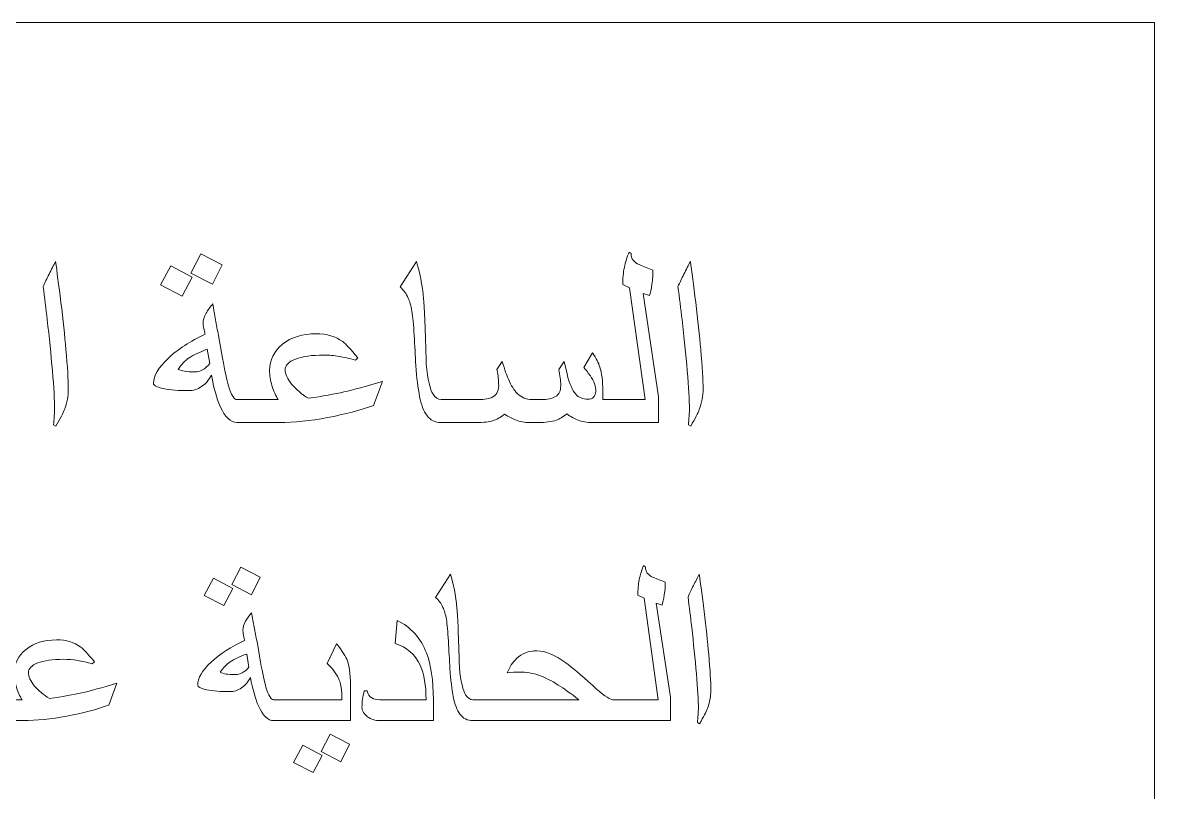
# Model space of a CAD drawing. Header units: millimetres. Extents: x -861 to 465, y -411 to 387.
# Drawn here: x -453.3 to -314.9, y 287.4 to 381.6 of the extents above; entities that cross this region are included whole.
import ezdxf

# ---------------------------------------------------------------- set-up
doc = ezdxf.new("R2010")
doc.units = ezdxf.units.MM
doc.header["$MEASUREMENT"] = 0
doc.layers.add('Layer 1', color=7, linetype='Continuous')

msp = doc.modelspace()

# ---------------------------------------------------------------- linework, layer by layer
at = {"layer": 'Layer 1', "color": 250, "lineweight": 18}
msp.add_lwpolyline([(-714.8907, 61.5579), (-314.8907, 61.5579), (-314.8907, 381.5579), (-714.8907, 381.5579), (-714.8907, 61.5579)], close=True, dxfattribs=at)
at = {"layer": 'Layer 1', "color": 250, "lineweight": 9}
for points, knots in [([(-428.9108, 351.9285), (-428.9108, 351.9285), (-430.1014, 349.5909), (-430.1014, 349.5909), (-430.1014, 349.5909), (-430.1014, 349.5909), (-432.7472, 350.9418), (-432.7472, 350.9418), (-432.7472, 350.9418), (-432.7472, 350.9418), (-431.5234, 353.2786), (-431.5234, 353.2786), (-431.5234, 353.2786), (-431.5234, 353.2786), (-428.9108, 351.9285), (-428.9108, 351.9285)], [0, 0, 0, 0, 0.2, 0.2, 0.2, 0.2, 0.4, 0.4, 0.4, 0.4, 0.6, 0.6, 0.6, 0.6, 1, 1, 1, 1]), ([(-401.0067, 332.6578), (-401.0067, 332.6578), (-402.1314, 332.6578), (-402.1314, 332.6578), (-402.1314, 332.6578), (-402.8629, 332.6578), (-403.4487, 332.951), (-403.8897, 333.5395), (-403.8897, 333.5395), (-404.2753, 334.058), (-404.5677, 334.825), (-404.7663, 335.8434), (-404.7663, 335.8434), (-404.9643, 336.8647), (-405.1191, 338.1214), (-405.2292, 339.6136), (-405.2292, 339.6136), (-405.2925, 340.8295), (-405.3586, 342.0777), (-405.4278, 343.3566), (-405.4278, 343.3566), (-405.4977, 344.6355), (-405.5904, 345.6027), (-405.7033, 346.2614), (-405.7033, 346.2614), (-405.8176, 346.9231), (-405.9707, 347.4629), (-406.1608, 347.882), (-406.1608, 347.882), (-406.3962, 348.3963), (-406.7232, 348.8479), (-407.1419, 349.238), (-407.1419, 349.238), (-407.1419, 349.238), (-405.1632, 352.3634), (-405.1632, 352.3634), (-405.1632, 352.3634), (-404.7441, 351.0736), (-404.4492, 349.5316), (-404.2756, 347.7388), (-404.2756, 347.7388), (-404.1694, 346.6215), (-404.0632, 343.9793), (-403.956, 339.8122), (-403.956, 339.8122), (-403.7614, 337.8973), (-403.4818, 336.6714), (-403.1182, 336.1355), (-403.1182, 336.1355), (-402.8172, 335.6844), (-402.4884, 335.4576), (-402.1314, 335.4576), (-402.1314, 335.4576), (-402.1314, 335.4576), (-401.0067, 335.4579), (-401.0067, 335.4579), (-401.0067, 335.4579), (-401.0067, 335.4579), (-401.0067, 335.4582), (-401.0067, 335.4582), (-401.0067, 335.4582), (-401.0067, 335.4582), (-399.8768, 335.4582), (-399.8768, 335.4582), (-399.8768, 335.4582), (-399.8768, 335.4582), (-397.8924, 335.4582), (-397.8924, 335.4582), (-397.8924, 335.4582), (-397.0256, 335.4582), (-396.403, 335.532), (-396.0238, 335.6837), (-396.0238, 335.6837), (-395.4036, 335.9288), (-395.0924, 336.4234), (-395.0924, 337.1664), (-395.0924, 337.1664), (-395.0924, 337.4782), (-395.109, 337.789), (-395.1419, 338.0977), (-395.1419, 338.0977), (-395.1718, 338.4093), (-395.23, 338.7605), (-395.3182, 339.1508), (-395.3182, 339.1508), (-395.3182, 339.1508), (-394.6567, 340.1159), (-394.6567, 340.1159), (-394.6567, 340.1159), (-394.3562, 339.1261), (-394.1085, 338.4064), (-393.9127, 337.9545), (-393.9127, 337.9545), (-393.5708, 337.1719), (-393.1963, 336.5822), (-392.7884, 336.1853), (-392.7884, 336.1853), (-392.2921, 335.7002), (-391.7009, 335.4576), (-391.0133, 335.4576), (-391.0133, 335.4576), (-391.0133, 335.4576), (-389.9331, 335.4582), (-389.9331, 335.4582), (-389.9331, 335.4582), (-389.1282, 335.4582), (-388.5329, 335.5803), (-388.1469, 335.8268), (-388.1469, 335.8268), (-387.7169, 336.1059), (-387.5021, 336.5518), (-387.5021, 337.1664), (-387.5021, 337.1664), (-387.5018, 337.5005), (-387.5243, 337.8222), (-387.5684, 338.1309), (-387.5684, 338.1309), (-387.6094, 338.4427), (-387.6675, 338.7828), (-387.7448, 339.1508), (-387.7448, 339.1508), (-387.7448, 339.1508), (-387.0664, 340.1159), (-387.0664, 340.1159), (-387.0664, 340.1159), (-387.0664, 340.1159), (-386.7303, 338.5998), (-386.7303, 338.5998), (-386.7303, 338.5998), (-386.4406, 337.4092), (-386.0857, 336.5822), (-385.6666, 336.1189), (-385.6666, 336.1189), (-385.3, 335.7114), (-384.8054, 335.5073), (-384.1838, 335.5073), (-384.1838, 335.5073), (-383.8942, 335.5074), (-383.6603, 335.5955), (-383.484, 335.7719), (-383.484, 335.7719), (-383.3045, 335.9487), (-383.2137, 336.1754), (-383.2137, 336.4552), (-383.2137, 336.4552), (-383.2136, 337.0576), (-383.4342, 337.6913), (-383.8752, 338.357), (-383.8752, 338.357), (-383.9522, 338.4673), (-384.2156, 338.816), (-384.6633, 339.4044), (-384.6633, 339.4044), (-384.6633, 339.4044), (-383.616, 341.1628), (-383.616, 341.1628), (-383.616, 341.1628), (-383.1751, 340.4977), (-382.8761, 339.9223), (-382.7177, 339.4372), (-382.7177, 339.4372), (-382.479, 338.7062), (-382.3593, 337.734), (-382.3593, 336.5215), (-382.3593, 336.5215), (-382.3593, 336.5215), (-382.3592, 335.4582), (-382.3592, 335.4582), (-382.3592, 335.4582), (-382.3592, 335.4582), (-377.1585, 335.4582), (-377.1585, 335.4582), (-377.1585, 335.4582), (-377.1585, 335.4582), (-379.0766, 349.1226), (-379.0766, 349.1226), (-379.0766, 349.1226), (-379.0766, 349.1226), (-379.9144, 349.525), (-379.9144, 349.525), (-379.9144, 349.525), (-379.9144, 350.2664), (-379.8514, 350.9632), (-379.7215, 351.6136), (-379.7215, 351.6136), (-379.5889, 352.2642), (-379.3952, 352.894), (-379.1373, 353.5043), (-379.1373, 353.5043), (-379.1373, 353.5043), (-378.8948, 353.3278), (-378.8948, 353.3278), (-378.8948, 353.3278), (-378.8948, 352.7071), (-378.5461, 352.2391), (-377.8476, 351.928), (-377.8476, 351.928), (-377.3113, 351.7102), (-376.7699, 351.4952), (-376.2216, 351.2827), (-376.2216, 351.2827), (-376.2214, 350.7458), (-376.2657, 350.1708), (-376.3539, 349.5577), (-376.3539, 349.5577), (-376.4393, 348.9432), (-376.5399, 348.4884), (-376.657, 348.1907), (-376.657, 348.1907), (-376.657, 348.1907), (-377.4283, 348.4447), (-377.4283, 348.4447), (-377.4283, 348.4447), (-377.4283, 348.4447), (-375.5321, 335.8161), (-375.5321, 335.8161), (-375.5321, 335.8161), (-375.5321, 335.8161), (-375.5321, 332.6578), (-375.5321, 332.6578), (-375.5321, 332.6578), (-375.5321, 332.6578), (-382.3591, 332.6578), (-382.3591, 332.6578), (-382.3591, 332.6578), (-382.3591, 332.6578), (-383.4918, 332.6578), (-383.4918, 332.6578), (-383.4918, 332.6578), (-383.4918, 332.6578), (-383.5993, 332.6578), (-383.5993, 332.6578), (-383.5993, 332.6578), (-384.2911, 332.6578), (-384.8823, 332.751), (-385.3745, 332.9383), (-385.3745, 332.9383), (-385.8675, 333.1261), (-386.3199, 333.3906), (-386.7305, 333.732), (-386.7305, 333.732), (-387.2343, 333.3357), (-387.6732, 333.072), (-388.0478, 332.9439), (-388.0478, 332.9439), (-388.596, 332.7531), (-389.3489, 332.6575), (-390.3077, 332.6575), (-390.3077, 332.6575), (-390.3077, 332.6575), (-391.3551, 332.6578), (-391.3551, 332.6578), (-391.3551, 332.6578), (-391.9143, 332.6578), (-392.4727, 332.7634), (-393.0308, 332.9772), (-393.0308, 332.9772), (-393.3942, 333.1166), (-393.8454, 333.3479), (-394.3812, 333.6717), (-394.3812, 333.6717), (-394.8964, 333.2817), (-395.368, 333.0156), (-395.798, 332.8724), (-395.798, 332.8724), (-396.2279, 332.7292), (-396.9265, 332.6575), (-397.8925, 332.6575), (-397.8925, 332.6575), (-397.8925, 332.6575), (-401.0067, 332.6578), (-401.0067, 332.6578)], [0, 0, 0, 0, 0.01449275, 0.01449275, 0.01449275, 0.01449275, 0.02898551, 0.02898551, 0.02898551, 0.02898551, 0.04347826, 0.04347826, 0.04347826, 0.04347826, 0.05797101, 0.05797101, 0.05797101, 0.05797101, 0.07246377, 0.07246377, 0.07246377, 0.07246377, 0.08695652, 0.08695652, 0.08695652, 0.08695652, 0.10144928, 0.10144928, 0.10144928, 0.10144928, 0.11594203, 0.11594203, 0.11594203, 0.11594203, 0.13043478, 0.13043478, 0.13043478, 0.13043478, 0.14492754, 0.14492754, 0.14492754, 0.14492754, 0.15942029, 0.15942029, 0.15942029, 0.15942029, 0.17391304, 0.17391304, 0.17391304, 0.17391304, 0.1884058, 0.1884058, 0.1884058, 0.1884058, 0.20289855, 0.20289855, 0.20289855, 0.20289855, 0.2173913, 0.2173913, 0.2173913, 0.2173913, 0.23188406, 0.23188406, 0.23188406, 0.23188406, 0.24637681, 0.24637681, 0.24637681, 0.24637681, 0.26086957, 0.26086957, 0.26086957, 0.26086957, 0.27536232, 0.27536232, 0.27536232, 0.27536232, 0.28985507, 0.28985507, 0.28985507, 0.28985507, 0.30434783, 0.30434783, 0.30434783, 0.30434783, 0.31884058, 0.31884058, 0.31884058, 0.31884058, 0.33333333, 0.33333333, 0.33333333, 0.33333333, 0.34782609, 0.34782609, 0.34782609, 0.34782609, 0.36231884, 0.36231884, 0.36231884, 0.36231884, 0.37681159, 0.37681159, 0.37681159, 0.37681159, 0.39130435, 0.39130435, 0.39130435, 0.39130435, 0.4057971, 0.4057971, 0.4057971, 0.4057971, 0.42028986, 0.42028986, 0.42028986, 0.42028986, 0.43478261, 0.43478261, 0.43478261, 0.43478261, 0.44927536, 0.44927536, 0.44927536, 0.44927536, 0.46376812, 0.46376812, 0.46376812, 0.46376812, 0.47826087, 0.47826087, 0.47826087, 0.47826087, 0.49275362, 0.49275362, 0.49275362, 0.49275362, 0.50724638, 0.50724638, 0.50724638, 0.50724638, 0.52173913, 0.52173913, 0.52173913, 0.52173913, 0.53623188, 0.53623188, 0.53623188, 0.53623188, 0.55072464, 0.55072464, 0.55072464, 0.55072464, 0.56521739, 0.56521739, 0.56521739, 0.56521739, 0.57971014, 0.57971014, 0.57971014, 0.57971014, 0.5942029, 0.5942029, 0.5942029, 0.5942029, 0.60869565, 0.60869565, 0.60869565, 0.60869565, 0.62318841, 0.62318841, 0.62318841, 0.62318841, 0.63768116, 0.63768116, 0.63768116, 0.63768116, 0.65217391, 0.65217391, 0.65217391, 0.65217391, 0.66666667, 0.66666667, 0.66666667, 0.66666667, 0.68115942, 0.68115942, 0.68115942, 0.68115942, 0.69565217, 0.69565217, 0.69565217, 0.69565217, 0.71014493, 0.71014493, 0.71014493, 0.71014493, 0.72463768, 0.72463768, 0.72463768, 0.72463768, 0.73913043, 0.73913043, 0.73913043, 0.73913043, 0.75362319, 0.75362319, 0.75362319, 0.75362319, 0.76811594, 0.76811594, 0.76811594, 0.76811594, 0.7826087, 0.7826087, 0.7826087, 0.7826087, 0.79710145, 0.79710145, 0.79710145, 0.79710145, 0.8115942, 0.8115942, 0.8115942, 0.8115942, 0.82608696, 0.82608696, 0.82608696, 0.82608696, 0.84057971, 0.84057971, 0.84057971, 0.84057971, 0.85507246, 0.85507246, 0.85507246, 0.85507246, 0.86956522, 0.86956522, 0.86956522, 0.86956522, 0.88405797, 0.88405797, 0.88405797, 0.88405797, 0.89855072, 0.89855072, 0.89855072, 0.89855072, 0.91304348, 0.91304348, 0.91304348, 0.91304348, 0.92753623, 0.92753623, 0.92753623, 0.92753623, 0.94202899, 0.94202899, 0.94202899, 0.94202899, 0.95652174, 0.95652174, 0.95652174, 0.95652174, 0.97101449, 0.97101449, 0.97101449, 0.97101449, 1, 1, 1, 1]), ([(-447.7336, 336.7639), (-447.7336, 335.9042), (-447.8906, 335.0716), (-448.2021, 334.2669), (-448.2021, 334.2669), (-448.3646, 333.8373), (-448.7132, 333.155), (-449.2491, 332.2218), (-449.2491, 332.2218), (-449.2491, 332.2218), (-449.5358, 332.3824), (-449.5358, 332.3824), (-449.5358, 332.3824), (-449.507, 332.6935), (-449.4795, 333.0544), (-449.4534, 333.4622), (-449.4534, 333.4622), (-449.424, 333.8707), (-449.4093, 334.1427), (-449.4093, 334.2835), (-449.4093, 334.2835), (-449.4092, 335.4002), (-449.4975, 336.9596), (-449.6739, 338.9634), (-449.6739, 338.9634), (-449.8501, 340.966), (-450.0637, 343.0588), (-450.3131, 345.2414), (-450.3131, 345.2414), (-450.4646, 346.5611), (-450.6299, 347.9067), (-450.8091, 349.2822), (-450.8091, 349.2822), (-450.597, 349.756), (-450.3544, 350.2661), (-450.0817, 350.8143), (-450.0817, 350.8143), (-449.806, 351.3617), (-449.544, 351.8783), (-449.2932, 352.3633), (-449.2932, 352.3633), (-449.1252, 351.1403), (-448.9076, 349.4639), (-448.6431, 347.3362), (-448.6431, 347.3362), (-448.3785, 345.2094), (-448.1731, 343.2903), (-448.0257, 341.5814), (-448.0257, 341.5814), (-447.8312, 339.4539), (-447.7336, 337.8468), (-447.7336, 336.7639)], [0, 0, 0, 0, 0.07142857, 0.07142857, 0.07142857, 0.07142857, 0.14285714, 0.14285714, 0.14285714, 0.14285714, 0.21428571, 0.21428571, 0.21428571, 0.21428571, 0.28571429, 0.28571429, 0.28571429, 0.28571429, 0.35714286, 0.35714286, 0.35714286, 0.35714286, 0.42857143, 0.42857143, 0.42857143, 0.42857143, 0.5, 0.5, 0.5, 0.5, 0.57142857, 0.57142857, 0.57142857, 0.57142857, 0.64285714, 0.64285714, 0.64285714, 0.64285714, 0.71428571, 0.71428571, 0.71428571, 0.71428571, 0.78571429, 0.78571429, 0.78571429, 0.78571429, 0.85714286, 0.85714286, 0.85714286, 0.85714286, 1, 1, 1, 1]), ([(-432.5874, 350.4291), (-432.5874, 350.4291), (-433.7945, 348.1248), (-433.7945, 348.1248), (-433.7945, 348.1248), (-433.7945, 348.1248), (-436.4514, 349.4917), (-436.4514, 349.4917), (-436.4514, 349.4917), (-436.4514, 349.4917), (-435.1947, 351.8126), (-435.1947, 351.8126), (-435.1947, 351.8126), (-435.1947, 351.8126), (-432.5874, 350.4291), (-432.5874, 350.4291)], [0, 0, 0, 0, 0.2, 0.2, 0.2, 0.2, 0.4, 0.4, 0.4, 0.4, 0.6, 0.6, 0.6, 0.6, 1, 1, 1, 1]), ([(-370.0834, 336.7639), (-370.0834, 335.9042), (-370.2406, 335.0716), (-370.5522, 334.2669), (-370.5522, 334.2669), (-370.7148, 333.8373), (-371.0634, 333.155), (-371.5996, 332.2218), (-371.5996, 332.2218), (-371.5996, 332.2218), (-371.8864, 332.3824), (-371.8864, 332.3824), (-371.8864, 332.3824), (-371.857, 332.6935), (-371.8296, 333.0544), (-371.8035, 333.4622), (-371.8035, 333.4622), (-371.7745, 333.8707), (-371.7594, 334.1427), (-371.7594, 334.2835), (-371.7594, 334.2835), (-371.7594, 335.4002), (-371.8476, 336.9596), (-372.0239, 338.9634), (-372.0239, 338.9634), (-372.2003, 340.966), (-372.4141, 343.0588), (-372.6636, 345.2414), (-372.6636, 345.2414), (-372.8147, 346.5611), (-372.9803, 347.9067), (-373.1595, 349.2822), (-373.1595, 349.2822), (-372.9468, 349.756), (-372.7048, 350.2661), (-372.4318, 350.8143), (-372.4318, 350.8143), (-372.1562, 351.3617), (-371.8945, 351.8783), (-371.6436, 352.3633), (-371.6436, 352.3633), (-371.4752, 351.1403), (-371.2577, 349.4639), (-370.9932, 347.3362), (-370.9932, 347.3362), (-370.7283, 345.2094), (-370.5232, 343.2903), (-370.3758, 341.5814), (-370.3758, 341.5814), (-370.1814, 339.4539), (-370.0837, 337.8468), (-370.0834, 336.7639)], [0, 0, 0, 0, 0.07142857, 0.07142857, 0.07142857, 0.07142857, 0.14285714, 0.14285714, 0.14285714, 0.14285714, 0.21428571, 0.21428571, 0.21428571, 0.21428571, 0.28571429, 0.28571429, 0.28571429, 0.28571429, 0.35714286, 0.35714286, 0.35714286, 0.35714286, 0.42857143, 0.42857143, 0.42857143, 0.42857143, 0.5, 0.5, 0.5, 0.5, 0.57142857, 0.57142857, 0.57142857, 0.57142857, 0.64285714, 0.64285714, 0.64285714, 0.64285714, 0.71428571, 0.71428571, 0.71428571, 0.71428571, 0.78571429, 0.78571429, 0.78571429, 0.78571429, 0.85714286, 0.85714286, 0.85714286, 0.85714286, 1, 1, 1, 1]), ([(-425.9344, 332.6578), (-425.9344, 332.6578), (-427.1084, 332.6578), (-427.1084, 332.6578), (-427.1084, 332.6578), (-427.8799, 332.6578), (-428.5622, 333.3161), (-429.1535, 334.6362), (-429.1535, 334.6362), (-429.5944, 335.6248), (-429.9497, 336.8975), (-430.2171, 338.4561), (-430.2171, 338.4561), (-430.5409, 337.8529), (-430.9502, 337.3841), (-431.4465, 337.0507), (-431.4465, 337.0507), (-431.9397, 336.7202), (-432.4594, 336.5543), (-433.0061, 336.5543), (-433.0061, 336.5543), (-434.2408, 336.5543), (-435.2703, 336.6372), (-436.093, 336.8027), (-436.093, 336.8027), (-436.9132, 336.971), (-437.3224, 337.1844), (-437.3224, 337.4419), (-437.3224, 337.4419), (-437.3223, 338.3641), (-436.7216, 339.385), (-435.5197, 340.5068), (-435.5197, 340.5068), (-434.3152, 341.6311), (-432.8107, 342.6122), (-431.0056, 343.45), (-431.0056, 343.45), (-431.0273, 343.5385), (-431.0744, 343.7643), (-431.1431, 344.1281), (-431.1431, 344.1281), (-431.2132, 344.4918), (-431.2479, 344.7179), (-431.2479, 344.8061), (-431.2479, 344.8061), (-431.2478, 345.1705), (-431.1252, 345.578), (-430.8785, 346.0299), (-430.8785, 346.0299), (-430.6731, 346.3936), (-430.4044, 346.7697), (-430.0739, 347.1599), (-430.0739, 347.1599), (-429.9676, 346.4905), (-429.8576, 345.8437), (-429.743, 345.2196), (-429.743, 345.2196), (-429.6301, 344.5982), (-429.4978, 343.9545), (-429.3461, 343.2903), (-429.3461, 343.2903), (-429.3461, 343.2903), (-428.8665, 340.5183), (-428.8665, 340.5183), (-428.8665, 340.5183), (-428.5952, 338.9927), (-428.3527, 337.8635), (-428.1393, 337.1333), (-428.1393, 337.1333), (-427.8055, 336.0162), (-427.4612, 335.4576), (-427.1085, 335.4576), (-427.1085, 335.4576), (-427.1085, 335.4576), (-425.9344, 335.4579), (-425.9344, 335.4579), (-425.9344, 335.4579), (-425.9344, 335.4579), (-425.9344, 335.4582), (-425.9344, 335.4582), (-425.9344, 335.4582), (-425.9344, 335.4582), (-424.8039, 335.4582), (-424.8039, 335.4582), (-424.8039, 335.4582), (-424.8039, 335.4582), (-422.0647, 335.4582), (-422.0647, 335.4582), (-422.0647, 335.4582), (-422.3776, 335.9654), (-422.631, 336.5353), (-422.8253, 337.1717), (-422.8253, 337.1717), (-423.0168, 337.8116), (-423.1122, 338.4314), (-423.1122, 339.0351), (-423.1122, 339.0351), (-423.112, 340.3032), (-422.583, 341.3665), (-421.5247, 342.2267), (-421.5247, 342.2267), (-420.4663, 343.0869), (-419.1046, 343.5164), (-417.4398, 343.5164), (-417.4398, 343.5164), (-416.1169, 343.5171), (-415.0283, 343.1925), (-414.1714, 342.5462), (-414.1714, 342.5462), (-413.8047, 342.2781), (-413.1847, 341.6174), (-412.3136, 340.5671), (-412.3136, 340.5671), (-412.3136, 340.5671), (-412.6222, 340.2921), (-412.6222, 340.2921), (-412.6222, 340.2921), (-413.3652, 340.4977), (-414.032, 340.6501), (-414.6233, 340.7492), (-414.6233, 340.7492), (-415.2116, 340.8517), (-415.8234, 340.9037), (-416.4588, 340.9037), (-416.4588, 340.9037), (-417.9399, 340.9041), (-419.1032, 340.7397), (-419.9481, 340.413), (-419.9481, 340.413), (-420.7901, 340.0849), (-421.2104, 339.6538), (-421.2104, 339.1176), (-421.2104, 339.1176), (-421.2102, 338.5919), (-420.9458, 338.0042), (-420.4166, 337.3537), (-420.4166, 337.3537), (-419.8844, 336.7035), (-419.1985, 336.1246), (-418.3606, 335.6173), (-418.3606, 335.6173), (-416.5967, 335.8892), (-415.151, 336.1493), (-414.0225, 336.4001), (-414.0225, 336.4001), (-412.8953, 336.6543), (-411.316, 337.081), (-409.2875, 337.6846), (-409.2875, 337.6846), (-409.2875, 337.6846), (-410.4007, 334.7525), (-410.4007, 334.7525), (-410.4007, 334.7525), (-412.0214, 334.1596), (-413.8997, 333.6619), (-416.0344, 333.2583), (-416.0344, 333.2583), (-418.1662, 332.8578), (-420.1287, 332.6575), (-421.9215, 332.6575), (-421.9215, 332.6575), (-421.9215, 332.6575), (-424.8039, 332.6578), (-424.8039, 332.6578), (-424.8039, 332.6578), (-424.8039, 332.6578), (-425.9344, 332.6578), (-425.9344, 332.6578)], [0, 0, 0, 0, 0.02325581, 0.02325581, 0.02325581, 0.02325581, 0.04651163, 0.04651163, 0.04651163, 0.04651163, 0.06976744, 0.06976744, 0.06976744, 0.06976744, 0.09302326, 0.09302326, 0.09302326, 0.09302326, 0.11627907, 0.11627907, 0.11627907, 0.11627907, 0.13953488, 0.13953488, 0.13953488, 0.13953488, 0.1627907, 0.1627907, 0.1627907, 0.1627907, 0.18604651, 0.18604651, 0.18604651, 0.18604651, 0.20930233, 0.20930233, 0.20930233, 0.20930233, 0.23255814, 0.23255814, 0.23255814, 0.23255814, 0.25581395, 0.25581395, 0.25581395, 0.25581395, 0.27906977, 0.27906977, 0.27906977, 0.27906977, 0.30232558, 0.30232558, 0.30232558, 0.30232558, 0.3255814, 0.3255814, 0.3255814, 0.3255814, 0.34883721, 0.34883721, 0.34883721, 0.34883721, 0.37209302, 0.37209302, 0.37209302, 0.37209302, 0.39534884, 0.39534884, 0.39534884, 0.39534884, 0.41860465, 0.41860465, 0.41860465, 0.41860465, 0.44186047, 0.44186047, 0.44186047, 0.44186047, 0.46511628, 0.46511628, 0.46511628, 0.46511628, 0.48837209, 0.48837209, 0.48837209, 0.48837209, 0.51162791, 0.51162791, 0.51162791, 0.51162791, 0.53488372, 0.53488372, 0.53488372, 0.53488372, 0.55813953, 0.55813953, 0.55813953, 0.55813953, 0.58139535, 0.58139535, 0.58139535, 0.58139535, 0.60465116, 0.60465116, 0.60465116, 0.60465116, 0.62790698, 0.62790698, 0.62790698, 0.62790698, 0.65116279, 0.65116279, 0.65116279, 0.65116279, 0.6744186, 0.6744186, 0.6744186, 0.6744186, 0.69767442, 0.69767442, 0.69767442, 0.69767442, 0.72093023, 0.72093023, 0.72093023, 0.72093023, 0.74418605, 0.74418605, 0.74418605, 0.74418605, 0.76744186, 0.76744186, 0.76744186, 0.76744186, 0.79069767, 0.79069767, 0.79069767, 0.79069767, 0.81395349, 0.81395349, 0.81395349, 0.81395349, 0.8372093, 0.8372093, 0.8372093, 0.8372093, 0.86046512, 0.86046512, 0.86046512, 0.86046512, 0.88372093, 0.88372093, 0.88372093, 0.88372093, 0.90697674, 0.90697674, 0.90697674, 0.90697674, 0.93023256, 0.93023256, 0.93023256, 0.93023256, 0.95348837, 0.95348837, 0.95348837, 0.95348837, 1, 1, 1, 1]), ([(-430.4266, 339.8563), (-430.4266, 339.8563), (-430.7352, 341.6153), (-430.7352, 341.6153), (-430.7352, 341.6153), (-431.6694, 341.2803), (-432.404, 340.9326), (-432.9402, 340.5728), (-432.9402, 340.5728), (-433.4774, 340.2119), (-433.9297, 339.7378), (-434.2963, 339.1508), (-434.2963, 339.1508), (-434.0687, 339.0523), (-433.8055, 338.9744), (-433.5078, 338.9193), (-433.5078, 338.9193), (-433.2075, 338.8673), (-432.7913, 338.8421), (-432.2622, 338.8421), (-432.2622, 338.8421), (-431.62, 338.8427), (-431.008, 339.1796), (-430.4266, 339.8563)], [0, 0, 0, 0, 0.14285714, 0.14285714, 0.14285714, 0.14285714, 0.28571429, 0.28571429, 0.28571429, 0.28571429, 0.42857143, 0.42857143, 0.42857143, 0.42857143, 0.57142857, 0.57142857, 0.57142857, 0.57142857, 0.71428571, 0.71428571, 0.71428571, 0.71428571, 1, 1, 1, 1]), ([(-424.264, 313.7297), (-424.264, 313.7297), (-425.3444, 311.6024), (-425.3444, 311.6024), (-425.3444, 311.6024), (-425.3444, 311.6024), (-427.7475, 312.8367), (-427.7475, 312.8367), (-427.7475, 312.8367), (-427.7475, 312.8367), (-426.6343, 314.9592), (-426.6343, 314.9592), (-426.6343, 314.9592), (-426.6343, 314.9592), (-424.264, 313.7297), (-424.264, 313.7297)], [0, 0, 0, 0, 0.2, 0.2, 0.2, 0.2, 0.4, 0.4, 0.4, 0.4, 0.6, 0.6, 0.6, 0.6, 1, 1, 1, 1]), ([(-397.2213, 296.2068), (-397.2213, 296.2068), (-398.2464, 296.2068), (-398.2464, 296.2068), (-398.2464, 296.2068), (-398.912, 296.2068), (-399.4457, 296.4736), (-399.845, 297.0112), (-399.845, 297.0112), (-400.1951, 297.4776), (-400.4614, 298.174), (-400.6444, 299.1), (-400.6444, 299.1), (-400.8249, 300.0295), (-400.9627, 301.174), (-401.0579, 302.5343), (-401.0579, 302.5343), (-401.117, 303.6371), (-401.1793, 304.7681), (-401.2452, 305.9298), (-401.2452, 305.9298), (-401.3087, 307.0947), (-401.3913, 307.9763), (-401.4932, 308.5756), (-401.4932, 308.5756), (-401.5964, 309.1783), (-401.7345, 309.6682), (-401.9067, 310.0474), (-401.9067, 310.0474), (-402.1243, 310.5173), (-402.4235, 310.9265), (-402.8052, 311.2765), (-402.8052, 311.2765), (-402.8052, 311.2765), (-401.0027, 314.121), (-401.0027, 314.121), (-401.0027, 314.121), (-400.6209, 312.9486), (-400.3509, 311.5467), (-400.1925, 309.9151), (-400.1925, 309.9151), (-400.097, 308.9013), (-399.9996, 306.4989), (-399.9004, 302.7107), (-399.9004, 302.7107), (-399.724, 300.9717), (-399.4704, 299.8582), (-399.1395, 299.3702), (-399.1395, 299.3702), (-398.8679, 298.9588), (-398.5705, 298.7529), (-398.2466, 298.7529), (-398.2466, 298.7529), (-398.2466, 298.7529), (-397.2213, 298.7531), (-397.2213, 298.7531), (-397.2213, 298.7531), (-397.2213, 298.7531), (-397.2213, 298.7532), (-397.2213, 298.7532), (-397.2213, 298.7532), (-397.2213, 298.7532), (-396.1962, 298.7532), (-396.1962, 298.7532), (-396.1962, 298.7532), (-396.1962, 298.7532), (-385.2817, 298.7532), (-385.2817, 298.7532), (-385.2817, 298.7532), (-386.2783, 299.5255), (-387.1175, 300.1256), (-387.8013, 300.5553), (-387.8013, 300.5553), (-388.65, 301.0916), (-389.4272, 301.4827), (-390.1327, 301.7296), (-390.1327, 301.7296), (-390.9237, 302.0012), (-391.7245, 302.1374), (-392.5362, 302.1374), (-392.5362, 302.1374), (-393.0319, 302.1377), (-393.5339, 302.1015), (-394.0408, 302.0327), (-394.0408, 302.0327), (-393.7586, 302.7569), (-393.3878, 303.339), (-392.9274, 303.78), (-392.9274, 303.78), (-392.2659, 304.4158), (-391.4267, 304.7336), (-390.4082, 304.7336), (-390.4082, 304.7336), (-389.4132, 304.7341), (-388.2365, 304.2442), (-386.8805, 303.2674), (-386.8805, 303.2674), (-386.2052, 302.7783), (-385.1056, 301.8507), (-383.5845, 300.4836), (-383.5845, 300.4836), (-382.4032, 299.4186), (-381.6018, 298.8423), (-381.1823, 298.7532), (-381.1823, 298.7532), (-381.1823, 298.7532), (-380.2989, 298.7532), (-380.2989, 298.7532), (-380.2989, 298.7532), (-380.2989, 298.7532), (-375.5725, 298.7532), (-375.5725, 298.7532), (-375.5725, 298.7532), (-375.5725, 298.7532), (-377.314, 311.1777), (-377.314, 311.1777), (-377.314, 311.1777), (-377.314, 311.1777), (-378.0744, 311.5413), (-378.0744, 311.5413), (-378.0744, 311.5413), (-378.0744, 312.2168), (-378.0169, 312.8489), (-377.8984, 313.4373), (-377.8984, 313.4373), (-377.7812, 314.0289), (-377.6049, 314.6032), (-377.3693, 315.1627), (-377.3693, 315.1627), (-377.3693, 315.1627), (-377.1541, 315.0036), (-377.1541, 315.0036), (-377.1541, 315.0036), (-377.1541, 314.4321), (-376.8376, 314.0063), (-376.2009, 313.7241), (-376.2009, 313.7241), (-375.7126, 313.5288), (-375.2183, 313.3339), (-374.7181, 313.1395), (-374.7181, 313.1395), (-374.7181, 312.6509), (-374.7594, 312.1267), (-374.8395, 311.5686), (-374.8395, 311.5686), (-374.9161, 311.0134), (-375.0088, 310.5999), (-375.115, 310.3286), (-375.115, 310.3286), (-375.115, 310.3286), (-375.8202, 310.5602), (-375.8202, 310.5602), (-375.8202, 310.5602), (-375.8202, 310.5602), (-374.0898, 299.0786), (-374.0898, 299.0786), (-374.0898, 299.0786), (-374.0898, 299.0786), (-374.0898, 296.2068), (-374.0898, 296.2068), (-374.0898, 296.2068), (-374.0898, 296.2068), (-380.2989, 296.2068), (-380.2989, 296.2068), (-380.2989, 296.2068), (-380.2989, 296.2068), (-381.3268, 296.2068), (-381.3268, 296.2068), (-381.3268, 296.2068), (-381.3268, 296.2068), (-396.1962, 296.2068), (-396.1962, 296.2068), (-396.1962, 296.2068), (-396.1962, 296.2068), (-397.2213, 296.2068), (-397.2213, 296.2068)], [0, 0, 0, 0, 0.02222222, 0.02222222, 0.02222222, 0.02222222, 0.04444444, 0.04444444, 0.04444444, 0.04444444, 0.06666667, 0.06666667, 0.06666667, 0.06666667, 0.08888889, 0.08888889, 0.08888889, 0.08888889, 0.11111111, 0.11111111, 0.11111111, 0.11111111, 0.13333333, 0.13333333, 0.13333333, 0.13333333, 0.15555556, 0.15555556, 0.15555556, 0.15555556, 0.17777778, 0.17777778, 0.17777778, 0.17777778, 0.2, 0.2, 0.2, 0.2, 0.22222222, 0.22222222, 0.22222222, 0.22222222, 0.24444444, 0.24444444, 0.24444444, 0.24444444, 0.26666667, 0.26666667, 0.26666667, 0.26666667, 0.28888889, 0.28888889, 0.28888889, 0.28888889, 0.31111111, 0.31111111, 0.31111111, 0.31111111, 0.33333333, 0.33333333, 0.33333333, 0.33333333, 0.35555556, 0.35555556, 0.35555556, 0.35555556, 0.37777778, 0.37777778, 0.37777778, 0.37777778, 0.4, 0.4, 0.4, 0.4, 0.42222222, 0.42222222, 0.42222222, 0.42222222, 0.44444444, 0.44444444, 0.44444444, 0.44444444, 0.46666667, 0.46666667, 0.46666667, 0.46666667, 0.48888889, 0.48888889, 0.48888889, 0.48888889, 0.51111111, 0.51111111, 0.51111111, 0.51111111, 0.53333333, 0.53333333, 0.53333333, 0.53333333, 0.55555556, 0.55555556, 0.55555556, 0.55555556, 0.57777778, 0.57777778, 0.57777778, 0.57777778, 0.6, 0.6, 0.6, 0.6, 0.62222222, 0.62222222, 0.62222222, 0.62222222, 0.64444444, 0.64444444, 0.64444444, 0.64444444, 0.66666667, 0.66666667, 0.66666667, 0.66666667, 0.68888889, 0.68888889, 0.68888889, 0.68888889, 0.71111111, 0.71111111, 0.71111111, 0.71111111, 0.73333333, 0.73333333, 0.73333333, 0.73333333, 0.75555556, 0.75555556, 0.75555556, 0.75555556, 0.77777778, 0.77777778, 0.77777778, 0.77777778, 0.8, 0.8, 0.8, 0.8, 0.82222222, 0.82222222, 0.82222222, 0.82222222, 0.84444444, 0.84444444, 0.84444444, 0.84444444, 0.86666667, 0.86666667, 0.86666667, 0.86666667, 0.88888889, 0.88888889, 0.88888889, 0.88888889, 0.91111111, 0.91111111, 0.91111111, 0.91111111, 0.93333333, 0.93333333, 0.93333333, 0.93333333, 0.95555556, 0.95555556, 0.95555556, 0.95555556, 1, 1, 1, 1]), ([(-427.6044, 312.3684), (-427.6044, 312.3684), (-428.7012, 310.2737), (-428.7012, 310.2737), (-428.7012, 310.2737), (-428.7012, 310.2737), (-431.1156, 311.5199), (-431.1156, 311.5199), (-431.1156, 311.5199), (-431.1156, 311.5199), (-429.9746, 313.6249), (-429.9746, 313.6249), (-429.9746, 313.6249), (-429.9746, 313.6249), (-427.6044, 312.3684), (-427.6044, 312.3684)], [0, 0, 0, 0, 0.2, 0.2, 0.2, 0.2, 0.4, 0.4, 0.4, 0.4, 0.6, 0.6, 0.6, 0.6, 1, 1, 1, 1]), ([(-369.1408, 299.9382), (-369.1408, 299.158), (-369.2832, 298.4015), (-369.5654, 297.667), (-369.5654, 297.667), (-369.7127, 297.2776), (-370.0314, 296.6585), (-370.5193, 295.8094), (-370.5193, 295.8094), (-370.5193, 295.8094), (-370.7783, 295.9584), (-370.7783, 295.9584), (-370.7783, 295.9584), (-370.7493, 296.241), (-370.7233, 296.5674), (-370.7011, 296.9393), (-370.7011, 296.9393), (-370.6763, 297.3101), (-370.6626, 297.5581), (-370.6626, 297.6836), (-370.6626, 297.6836), (-370.6624, 298.7008), (-370.7437, 300.1199), (-370.905, 301.9388), (-370.905, 301.9388), (-371.0672, 303.7609), (-371.2605, 305.6624), (-371.4838, 307.644), (-371.4838, 307.644), (-371.6201, 308.8457), (-371.7703, 310.0708), (-371.9358, 311.3206), (-371.9358, 311.3206), (-371.7411, 311.7508), (-371.5209, 312.2135), (-371.2743, 312.7099), (-371.2743, 312.7099), (-371.0248, 313.209), (-370.7864, 313.6799), (-370.5578, 314.121), (-370.5578, 314.121), (-370.4033, 313.0073), (-370.2078, 311.4832), (-369.968, 309.5511), (-369.968, 309.5511), (-369.7294, 307.6186), (-369.5421, 305.8748), (-369.4057, 304.32), (-369.4057, 304.32), (-369.2289, 302.387), (-369.141, 300.926), (-369.1408, 299.9382)], [0, 0, 0, 0, 0.07142857, 0.07142857, 0.07142857, 0.07142857, 0.14285714, 0.14285714, 0.14285714, 0.14285714, 0.21428571, 0.21428571, 0.21428571, 0.21428571, 0.28571429, 0.28571429, 0.28571429, 0.28571429, 0.35714286, 0.35714286, 0.35714286, 0.35714286, 0.42857143, 0.42857143, 0.42857143, 0.42857143, 0.5, 0.5, 0.5, 0.5, 0.57142857, 0.57142857, 0.57142857, 0.57142857, 0.64285714, 0.64285714, 0.64285714, 0.64285714, 0.71428571, 0.71428571, 0.71428571, 0.71428571, 0.78571429, 0.78571429, 0.78571429, 0.78571429, 0.85714286, 0.85714286, 0.85714286, 0.85714286, 1, 1, 1, 1]), ([(-421.5521, 296.2068), (-421.5521, 296.2068), (-422.6213, 296.2068), (-422.6213, 296.2068), (-422.6213, 296.2068), (-423.3242, 296.2068), (-423.943, 296.807), (-424.4792, 298.0088), (-424.4792, 298.0088), (-424.8799, 298.9048), (-425.2038, 300.0607), (-425.4493, 301.4759), (-425.4493, 301.4759), (-425.7439, 300.932), (-426.1147, 300.5073), (-426.5627, 300.2025), (-426.5627, 300.2025), (-427.0117, 299.9009), (-427.4859, 299.7505), (-427.9847, 299.7505), (-427.9847, 299.7505), (-429.1064, 299.7509), (-430.0407, 299.825), (-430.7904, 299.9766), (-430.7904, 299.9766), (-431.5371, 300.1272), (-431.9094, 300.3195), (-431.9094, 300.5553), (-431.9094, 300.5553), (-431.9094, 301.3964), (-431.3636, 302.3261), (-430.2721, 303.3446), (-430.2721, 303.3446), (-429.1781, 304.3658), (-427.8083, 305.2574), (-426.1658, 306.018), (-426.1658, 306.018), (-426.1848, 306.0977), (-426.2265, 306.3044), (-426.2924, 306.6354), (-426.2924, 306.6354), (-426.3559, 306.9661), (-426.3863, 307.1712), (-426.3863, 307.2527), (-426.3863, 307.2527), (-426.3862, 307.5836), (-426.2745, 307.954), (-426.0501, 308.3661), (-426.0501, 308.3661), (-425.8624, 308.6973), (-425.6187, 309.0385), (-425.317, 309.3913), (-425.317, 309.3913), (-425.2174, 308.7854), (-425.1184, 308.1978), (-425.0193, 307.6331), (-425.0193, 307.6331), (-424.9172, 307.0669), (-424.796, 306.4808), (-424.6556, 305.8748), (-424.6556, 305.8748), (-424.6556, 305.8748), (-424.2197, 303.3561), (-424.2197, 303.3561), (-424.2197, 303.3561), (-423.9746, 301.9671), (-423.7542, 300.9411), (-423.5584, 300.2798), (-423.5584, 300.2798), (-423.2581, 299.262), (-422.9453, 298.7529), (-422.6215, 298.7529), (-422.6215, 298.7529), (-422.6215, 298.7529), (-421.5521, 298.7531), (-421.5521, 298.7531), (-421.5521, 298.7531), (-421.5521, 298.7531), (-421.5521, 298.7532), (-421.5521, 298.7532), (-421.5521, 298.7532), (-421.5521, 298.7532), (-420.5266, 298.7532), (-420.5266, 298.7532), (-420.5266, 298.7532), (-420.5266, 298.7532), (-414.2704, 298.7532), (-414.2704, 298.7532), (-414.2704, 298.7532), (-414.2704, 299.9065), (-414.4085, 300.787), (-414.684, 301.3931), (-414.684, 301.3931), (-414.8683, 301.8123), (-415.326, 302.4158), (-416.0566, 303.2067), (-416.0566, 303.2067), (-416.0566, 303.2067), (-414.9154, 305.5937), (-414.9154, 305.5937), (-414.9154, 305.5937), (-414.2139, 304.7039), (-413.7745, 304.0114), (-413.5981, 303.5154), (-413.5981, 303.5154), (-413.3334, 302.7616), (-413.2012, 301.5158), (-413.2012, 299.7781), (-413.2012, 299.7781), (-413.2012, 299.7781), (-413.2011, 296.2068), (-413.2011, 296.2068), (-413.2011, 296.2068), (-413.2011, 296.2068), (-420.5266, 296.2068), (-420.5266, 296.2068), (-420.5266, 296.2068), (-420.5266, 296.2068), (-421.5521, 296.2068), (-421.5521, 296.2068)], [0, 0, 0, 0, 0.03225806, 0.03225806, 0.03225806, 0.03225806, 0.06451613, 0.06451613, 0.06451613, 0.06451613, 0.09677419, 0.09677419, 0.09677419, 0.09677419, 0.12903226, 0.12903226, 0.12903226, 0.12903226, 0.16129032, 0.16129032, 0.16129032, 0.16129032, 0.19354839, 0.19354839, 0.19354839, 0.19354839, 0.22580645, 0.22580645, 0.22580645, 0.22580645, 0.25806452, 0.25806452, 0.25806452, 0.25806452, 0.29032258, 0.29032258, 0.29032258, 0.29032258, 0.32258065, 0.32258065, 0.32258065, 0.32258065, 0.35483871, 0.35483871, 0.35483871, 0.35483871, 0.38709677, 0.38709677, 0.38709677, 0.38709677, 0.41935484, 0.41935484, 0.41935484, 0.41935484, 0.4516129, 0.4516129, 0.4516129, 0.4516129, 0.48387097, 0.48387097, 0.48387097, 0.48387097, 0.51612903, 0.51612903, 0.51612903, 0.51612903, 0.5483871, 0.5483871, 0.5483871, 0.5483871, 0.58064516, 0.58064516, 0.58064516, 0.58064516, 0.61290323, 0.61290323, 0.61290323, 0.61290323, 0.64516129, 0.64516129, 0.64516129, 0.64516129, 0.67741935, 0.67741935, 0.67741935, 0.67741935, 0.70967742, 0.70967742, 0.70967742, 0.70967742, 0.74193548, 0.74193548, 0.74193548, 0.74193548, 0.77419355, 0.77419355, 0.77419355, 0.77419355, 0.80645161, 0.80645161, 0.80645161, 0.80645161, 0.83870968, 0.83870968, 0.83870968, 0.83870968, 0.87096774, 0.87096774, 0.87096774, 0.87096774, 0.90322581, 0.90322581, 0.90322581, 0.90322581, 0.93548387, 0.93548387, 0.93548387, 0.93548387, 1, 1, 1, 1]), ([(-403.0819, 296.2068), (-403.0819, 296.2068), (-409.6415, 296.2068), (-409.6415, 296.2068), (-409.6415, 296.2068), (-410.2011, 296.2068), (-410.7029, 296.366), (-411.1466, 296.686), (-411.1466, 296.686), (-411.5913, 297.0085), (-411.8134, 297.3915), (-411.8134, 297.8325), (-411.8134, 297.8325), (-411.8134, 298.2031), (-411.7944, 298.5395), (-411.7527, 298.8411), (-411.7527, 298.8411), (-411.7128, 299.1421), (-411.6398, 299.475), (-411.5322, 299.8387), (-411.5322, 299.8387), (-411.5322, 299.8387), (-411.1959, 299.839), (-411.1959, 299.839), (-411.1959, 299.839), (-411.0897, 299.4382), (-410.8958, 299.1498), (-410.6118, 298.9733), (-410.6118, 298.9733), (-410.3775, 298.8262), (-410.0537, 298.7529), (-409.6417, 298.7529), (-409.6417, 298.7529), (-409.6417, 298.7529), (-403.9749, 298.7532), (-403.9749, 298.7532), (-403.9749, 298.7532), (-403.9749, 300.5018), (-404.2206, 301.9085), (-404.7084, 302.9753), (-404.7084, 302.9753), (-405.312, 304.3015), (-406.3221, 305.1854), (-407.7399, 305.6265), (-407.7399, 305.6265), (-407.7399, 305.6265), (-407.5194, 308.4655), (-407.5194, 308.4655), (-407.5194, 308.4655), (-405.8299, 307.6344), (-404.634, 306.3116), (-403.9309, 304.4965), (-403.9309, 304.4965), (-403.3661, 303.0307), (-403.0821, 301.1148), (-403.0821, 298.7529), (-403.0821, 298.7529), (-403.0821, 298.7529), (-403.0819, 296.2068), (-403.0819, 296.2068)], [0, 0, 0, 0, 0.0625, 0.0625, 0.0625, 0.0625, 0.125, 0.125, 0.125, 0.125, 0.1875, 0.1875, 0.1875, 0.1875, 0.25, 0.25, 0.25, 0.25, 0.3125, 0.3125, 0.3125, 0.3125, 0.375, 0.375, 0.375, 0.375, 0.4375, 0.4375, 0.4375, 0.4375, 0.5, 0.5, 0.5, 0.5, 0.5625, 0.5625, 0.5625, 0.5625, 0.625, 0.625, 0.625, 0.625, 0.6875, 0.6875, 0.6875, 0.6875, 0.75, 0.75, 0.75, 0.75, 0.8125, 0.8125, 0.8125, 0.8125, 0.875, 0.875, 0.875, 0.875, 1, 1, 1, 1]), ([(-471.8116, 296.2066), (-471.8117, 295.1288), (-472.2694, 294.015), (-473.1844, 292.8661), (-473.1844, 292.8661), (-473.9862, 291.8491), (-474.9843, 290.9738), (-476.1774, 290.2421), (-476.1774, 290.2421), (-477.3101, 289.5409), (-478.2418, 289.1895), (-478.9721, 289.1895), (-478.9721, 289.1895), (-479.6487, 289.1901), (-480.3765, 289.2872), (-481.155, 289.4816), (-481.155, 289.4816), (-481.7501, 289.629), (-482.4642, 289.859), (-483.2936, 290.1706), (-483.2936, 290.1706), (-483.999, 290.4323), (-484.698, 290.694), (-485.3884, 290.9586), (-485.3884, 290.9586), (-485.3884, 290.9586), (-485.1402, 291.5491), (-485.1402, 291.5491), (-485.1402, 291.5491), (-484.4979, 291.4205), (-483.827, 291.2895), (-483.1285, 291.1572), (-483.1285, 291.1572), (-482.4309, 291.0252), (-481.7985, 290.9586), (-481.2323, 290.9586), (-481.2323, 290.9586), (-479.9794, 290.9593), (-478.6747, 291.3597), (-477.3186, 292.1605), (-477.3186, 292.1605), (-476.0881, 292.8953), (-475.0393, 293.821), (-474.1711, 294.9386), (-474.1711, 294.9386), (-473.3, 296.0552), (-472.8648, 297.0635), (-472.8648, 297.9648), (-472.8648, 297.9648), (-472.8647, 298.7365), (-473.0895, 299.5466), (-473.5372, 300.3954), (-473.5372, 300.3954), (-473.9007, 301.0797), (-474.411, 301.7818), (-475.064, 302.5068), (-475.064, 302.5068), (-475.064, 302.5068), (-474.2261, 304.8055), (-474.2261, 304.8055), (-474.2261, 304.8055), (-473.4257, 304.0626), (-472.8358, 303.3196), (-472.457, 302.5785), (-472.457, 302.5785), (-472.0269, 301.7369), (-471.8117, 300.7994), (-471.8117, 299.7671), (-471.8117, 299.7671), (-471.8117, 299.7671), (-471.8117, 298.7532), (-471.8117, 298.7532), (-471.8117, 298.7532), (-471.8117, 298.7532), (-470.008, 298.7532), (-470.008, 298.7532), (-470.008, 298.7532), (-469.2184, 298.7532), (-468.6519, 298.8202), (-468.3104, 298.9568), (-468.3104, 298.9568), (-467.7452, 299.1802), (-467.4613, 299.6306), (-467.4613, 300.3072), (-467.4613, 300.3072), (-467.4612, 300.5899), (-467.4764, 300.8724), (-467.5054, 301.1564), (-467.5054, 301.1564), (-467.5356, 301.4392), (-467.5883, 301.7571), (-467.6655, 302.1099), (-467.6655, 302.1099), (-467.6655, 302.1099), (-467.0643, 302.9862), (-467.0643, 302.9862), (-467.0643, 302.9862), (-466.7887, 302.0893), (-466.5656, 301.4347), (-466.392, 301.0241), (-466.392, 301.0241), (-466.0805, 300.3105), (-465.739, 299.7741), (-465.3668, 299.4144), (-465.3668, 299.4144), (-464.9149, 298.9738), (-464.3773, 298.7529), (-463.7518, 298.7529), (-463.7518, 298.7529), (-463.7518, 298.7529), (-462.7707, 298.7532), (-462.7707, 298.7532), (-462.7707, 298.7532), (-462.0401, 298.7532), (-461.4972, 298.8644), (-461.1445, 299.0891), (-461.1445, 299.0891), (-460.756, 299.3429), (-460.5603, 299.7477), (-460.5603, 300.3072), (-460.5603, 300.3072), (-460.5602, 300.6082), (-460.5807, 300.8999), (-460.6209, 301.1838), (-460.6209, 301.1838), (-460.6578, 301.4662), (-460.7119, 301.7748), (-460.7807, 302.1099), (-460.7807, 302.1099), (-460.7807, 302.1099), (-460.1633, 302.9862), (-460.1633, 302.9862), (-460.1633, 302.9862), (-460.1633, 302.9862), (-459.8545, 301.6083), (-459.8545, 301.6083), (-459.8545, 301.6083), (-459.5942, 300.524), (-459.2729, 299.7727), (-458.8902, 299.3536), (-458.8902, 299.3536), (-458.5591, 298.9818), (-458.1102, 298.797), (-457.5394, 298.797), (-457.5394, 298.797), (-457.279, 298.7976), (-457.0681, 298.8771), (-456.9058, 299.0397), (-456.9058, 299.0397), (-456.7442, 299.2016), (-456.6631, 299.4087), (-456.6631, 299.6623), (-456.6631, 299.6623), (-456.663, 300.2097), (-456.8642, 300.787), (-457.2639, 301.3931), (-457.2639, 301.3931), (-457.3302, 301.4884), (-457.5697, 301.8038), (-457.9804, 302.3413), (-457.9804, 302.3413), (-457.9804, 302.3413), (-457.0268, 303.9403), (-457.0268, 303.9403), (-457.0268, 303.9403), (-456.6269, 303.3339), (-456.3544, 302.8112), (-456.2112, 302.3745), (-456.2112, 302.3745), (-455.9945, 301.7091), (-455.8859, 300.8255), (-455.8859, 299.723), (-455.8859, 299.723), (-455.8859, 299.723), (-455.8859, 298.7532), (-455.8859, 298.7532), (-455.8859, 298.7532), (-455.8859, 298.7532), (-453.397, 298.7532), (-453.397, 298.7532), (-453.397, 298.7532), (-453.6809, 299.212), (-453.9096, 299.7312), (-454.0861, 300.3129), (-454.0861, 300.3129), (-454.2623, 300.8931), (-454.3506, 301.4566), (-454.3506, 302.0052), (-454.3506, 302.0052), (-454.3505, 303.1585), (-453.8698, 304.1247), (-452.9067, 304.9046), (-452.9067, 304.9046), (-451.9446, 305.6874), (-450.7057, 306.0787), (-449.1913, 306.0787), (-449.1913, 306.0787), (-447.9939, 306.0787), (-447.003, 305.7866), (-446.2202, 305.202), (-446.2202, 305.202), (-445.8895, 304.9555), (-445.3273, 304.3547), (-444.5335, 303.3997), (-444.5335, 303.3997), (-444.5335, 303.3997), (-444.8145, 303.1466), (-444.8145, 303.1466), (-444.8145, 303.1466), (-445.487, 303.3339), (-446.0921, 303.4727), (-446.6283, 303.5651), (-446.6283, 303.5651), (-447.1656, 303.6562), (-447.7223, 303.7027), (-448.2984, 303.7027), (-448.2984, 303.7027), (-449.6473, 303.703), (-450.7057, 303.5539), (-451.4734, 303.2564), (-451.4734, 303.2564), (-452.2381, 302.9593), (-452.6199, 302.5647), (-452.6199, 302.0768), (-452.6199, 302.0768), (-452.6199, 301.5988), (-452.38, 301.064), (-451.8978, 300.4727), (-451.8978, 300.4727), (-451.4126, 299.8843), (-450.79, 299.3607), (-450.0291, 298.9018), (-450.0291, 298.9018), (-448.4277, 299.1445), (-447.1134, 299.3784), (-446.0879, 299.6073), (-446.0879, 299.6073), (-445.0626, 299.839), (-443.6283, 300.2275), (-441.7828, 300.7764), (-441.7828, 300.7764), (-441.7828, 300.7764), (-442.7919, 298.1087), (-442.7919, 298.1087), (-442.7919, 298.1087), (-444.2661, 297.5705), (-445.9721, 297.1184), (-447.9124, 296.7519), (-447.9124, 296.7519), (-449.8501, 296.3886), (-451.6332, 296.2062), (-453.2648, 296.2062), (-453.2648, 296.2062), (-453.2648, 296.2062), (-456.9139, 296.2068), (-456.9139, 296.2068), (-456.9139, 296.2068), (-456.9139, 296.2068), (-457.0159, 296.2068), (-457.0159, 296.2068), (-457.0159, 296.2068), (-457.6413, 296.2068), (-458.1776, 296.2905), (-458.6256, 296.4598), (-458.6256, 296.4598), (-459.0747, 296.6323), (-459.4839, 296.8747), (-459.8547, 297.1876), (-459.8547, 297.1876), (-460.3149, 296.8236), (-460.7144, 296.5841), (-461.0562, 296.4707), (-461.0562, 296.4707), (-461.5563, 296.2949), (-462.2402, 296.2062), (-463.107, 296.2062), (-463.107, 296.2062), (-463.107, 296.2062), (-464.0604, 296.2068), (-464.0604, 296.2068), (-464.0604, 296.2068), (-464.5674, 296.2068), (-465.0747, 296.3029), (-465.5817, 296.4983), (-465.5817, 296.4983), (-465.9164, 296.6228), (-466.3285, 296.832), (-466.8164, 297.127), (-466.8164, 297.127), (-467.2834, 296.7744), (-467.7135, 296.5315), (-468.1065, 296.3992), (-468.1065, 296.3992), (-468.4963, 296.2703), (-469.1303, 296.2062), (-470.008, 296.2062), (-470.008, 296.2062), (-470.008, 296.2062), (-471.8116, 296.2066), (-471.8116, 296.2066)], [0, 0, 0, 0, 0.01315789, 0.01315789, 0.01315789, 0.01315789, 0.02631579, 0.02631579, 0.02631579, 0.02631579, 0.03947368, 0.03947368, 0.03947368, 0.03947368, 0.05263158, 0.05263158, 0.05263158, 0.05263158, 0.06578947, 0.06578947, 0.06578947, 0.06578947, 0.07894737, 0.07894737, 0.07894737, 0.07894737, 0.09210526, 0.09210526, 0.09210526, 0.09210526, 0.10526316, 0.10526316, 0.10526316, 0.10526316, 0.11842105, 0.11842105, 0.11842105, 0.11842105, 0.13157895, 0.13157895, 0.13157895, 0.13157895, 0.14473684, 0.14473684, 0.14473684, 0.14473684, 0.15789474, 0.15789474, 0.15789474, 0.15789474, 0.17105263, 0.17105263, 0.17105263, 0.17105263, 0.18421053, 0.18421053, 0.18421053, 0.18421053, 0.19736842, 0.19736842, 0.19736842, 0.19736842, 0.21052632, 0.21052632, 0.21052632, 0.21052632, 0.22368421, 0.22368421, 0.22368421, 0.22368421, 0.23684211, 0.23684211, 0.23684211, 0.23684211, 0.25, 0.25, 0.25, 0.25, 0.26315789, 0.26315789, 0.26315789, 0.26315789, 0.27631579, 0.27631579, 0.27631579, 0.27631579, 0.28947368, 0.28947368, 0.28947368, 0.28947368, 0.30263158, 0.30263158, 0.30263158, 0.30263158, 0.31578947, 0.31578947, 0.31578947, 0.31578947, 0.32894737, 0.32894737, 0.32894737, 0.32894737, 0.34210526, 0.34210526, 0.34210526, 0.34210526, 0.35526316, 0.35526316, 0.35526316, 0.35526316, 0.36842105, 0.36842105, 0.36842105, 0.36842105, 0.38157895, 0.38157895, 0.38157895, 0.38157895, 0.39473684, 0.39473684, 0.39473684, 0.39473684, 0.40789474, 0.40789474, 0.40789474, 0.40789474, 0.42105263, 0.42105263, 0.42105263, 0.42105263, 0.43421053, 0.43421053, 0.43421053, 0.43421053, 0.44736842, 0.44736842, 0.44736842, 0.44736842, 0.46052632, 0.46052632, 0.46052632, 0.46052632, 0.47368421, 0.47368421, 0.47368421, 0.47368421, 0.48684211, 0.48684211, 0.48684211, 0.48684211, 0.5, 0.5, 0.5, 0.5, 0.51315789, 0.51315789, 0.51315789, 0.51315789, 0.52631579, 0.52631579, 0.52631579, 0.52631579, 0.53947368, 0.53947368, 0.53947368, 0.53947368, 0.55263158, 0.55263158, 0.55263158, 0.55263158, 0.56578947, 0.56578947, 0.56578947, 0.56578947, 0.57894737, 0.57894737, 0.57894737, 0.57894737, 0.59210526, 0.59210526, 0.59210526, 0.59210526, 0.60526316, 0.60526316, 0.60526316, 0.60526316, 0.61842105, 0.61842105, 0.61842105, 0.61842105, 0.63157895, 0.63157895, 0.63157895, 0.63157895, 0.64473684, 0.64473684, 0.64473684, 0.64473684, 0.65789474, 0.65789474, 0.65789474, 0.65789474, 0.67105263, 0.67105263, 0.67105263, 0.67105263, 0.68421053, 0.68421053, 0.68421053, 0.68421053, 0.69736842, 0.69736842, 0.69736842, 0.69736842, 0.71052632, 0.71052632, 0.71052632, 0.71052632, 0.72368421, 0.72368421, 0.72368421, 0.72368421, 0.73684211, 0.73684211, 0.73684211, 0.73684211, 0.75, 0.75, 0.75, 0.75, 0.76315789, 0.76315789, 0.76315789, 0.76315789, 0.77631579, 0.77631579, 0.77631579, 0.77631579, 0.78947368, 0.78947368, 0.78947368, 0.78947368, 0.80263158, 0.80263158, 0.80263158, 0.80263158, 0.81578947, 0.81578947, 0.81578947, 0.81578947, 0.82894737, 0.82894737, 0.82894737, 0.82894737, 0.84210526, 0.84210526, 0.84210526, 0.84210526, 0.85526316, 0.85526316, 0.85526316, 0.85526316, 0.86842105, 0.86842105, 0.86842105, 0.86842105, 0.88157895, 0.88157895, 0.88157895, 0.88157895, 0.89473684, 0.89473684, 0.89473684, 0.89473684, 0.90789474, 0.90789474, 0.90789474, 0.90789474, 0.92105263, 0.92105263, 0.92105263, 0.92105263, 0.93421053, 0.93421053, 0.93421053, 0.93421053, 0.94736842, 0.94736842, 0.94736842, 0.94736842, 0.96052632, 0.96052632, 0.96052632, 0.96052632, 0.97368421, 0.97368421, 0.97368421, 0.97368421, 1, 1, 1, 1]), ([(-425.6365, 302.7553), (-425.6365, 302.7553), (-425.9177, 304.3483), (-425.9177, 304.3483), (-425.9177, 304.3483), (-426.7664, 304.0467), (-427.4362, 303.7317), (-427.924, 303.4053), (-427.924, 303.4053), (-428.4133, 303.0775), (-428.8226, 302.6458), (-429.1535, 302.1099), (-429.1535, 302.1099), (-428.9481, 302.0218), (-428.7097, 301.9512), (-428.4366, 301.9004), (-428.4366, 301.9004), (-428.1652, 301.8528), (-427.7889, 301.8288), (-427.3067, 301.8288), (-427.3067, 301.8288), (-426.7224, 301.829), (-426.1658, 302.1374), (-425.6365, 302.7553)], [0, 0, 0, 0, 0.14285714, 0.14285714, 0.14285714, 0.14285714, 0.28571429, 0.28571429, 0.28571429, 0.28571429, 0.42857143, 0.42857143, 0.42857143, 0.42857143, 0.57142857, 0.57142857, 0.57142857, 0.57142857, 0.71428571, 0.71428571, 0.71428571, 0.71428571, 1, 1, 1, 1]), ([(-413.3334, 293.3073), (-413.3334, 293.3073), (-414.4137, 291.1792), (-414.4137, 291.1792), (-414.4137, 291.1792), (-414.4137, 291.1792), (-416.8172, 292.4143), (-416.8172, 292.4143), (-416.8172, 292.4143), (-416.8172, 292.4143), (-415.7038, 294.5368), (-415.7038, 294.5368), (-415.7038, 294.5368), (-415.7038, 294.5368), (-413.3334, 293.3073), (-413.3334, 293.3073)], [0, 0, 0, 0, 0.2, 0.2, 0.2, 0.2, 0.4, 0.4, 0.4, 0.4, 0.6, 0.6, 0.6, 0.6, 1, 1, 1, 1]), ([(-416.6739, 291.946), (-416.6739, 291.946), (-417.7707, 289.8513), (-417.7707, 289.8513), (-417.7707, 289.8513), (-417.7707, 289.8513), (-420.1851, 291.0967), (-420.1851, 291.0967), (-420.1851, 291.0967), (-420.1851, 291.0967), (-419.0439, 293.2025), (-419.0439, 293.2025), (-419.0439, 293.2025), (-419.0439, 293.2025), (-416.6739, 291.946), (-416.6739, 291.946)], [0, 0, 0, 0, 0.2, 0.2, 0.2, 0.2, 0.4, 0.4, 0.4, 0.4, 0.6, 0.6, 0.6, 0.6, 1, 1, 1, 1])]:
    msp.add_open_spline(points, degree=3, knots=knots, dxfattribs=at)

doc.saveas('drawing.dxf')
